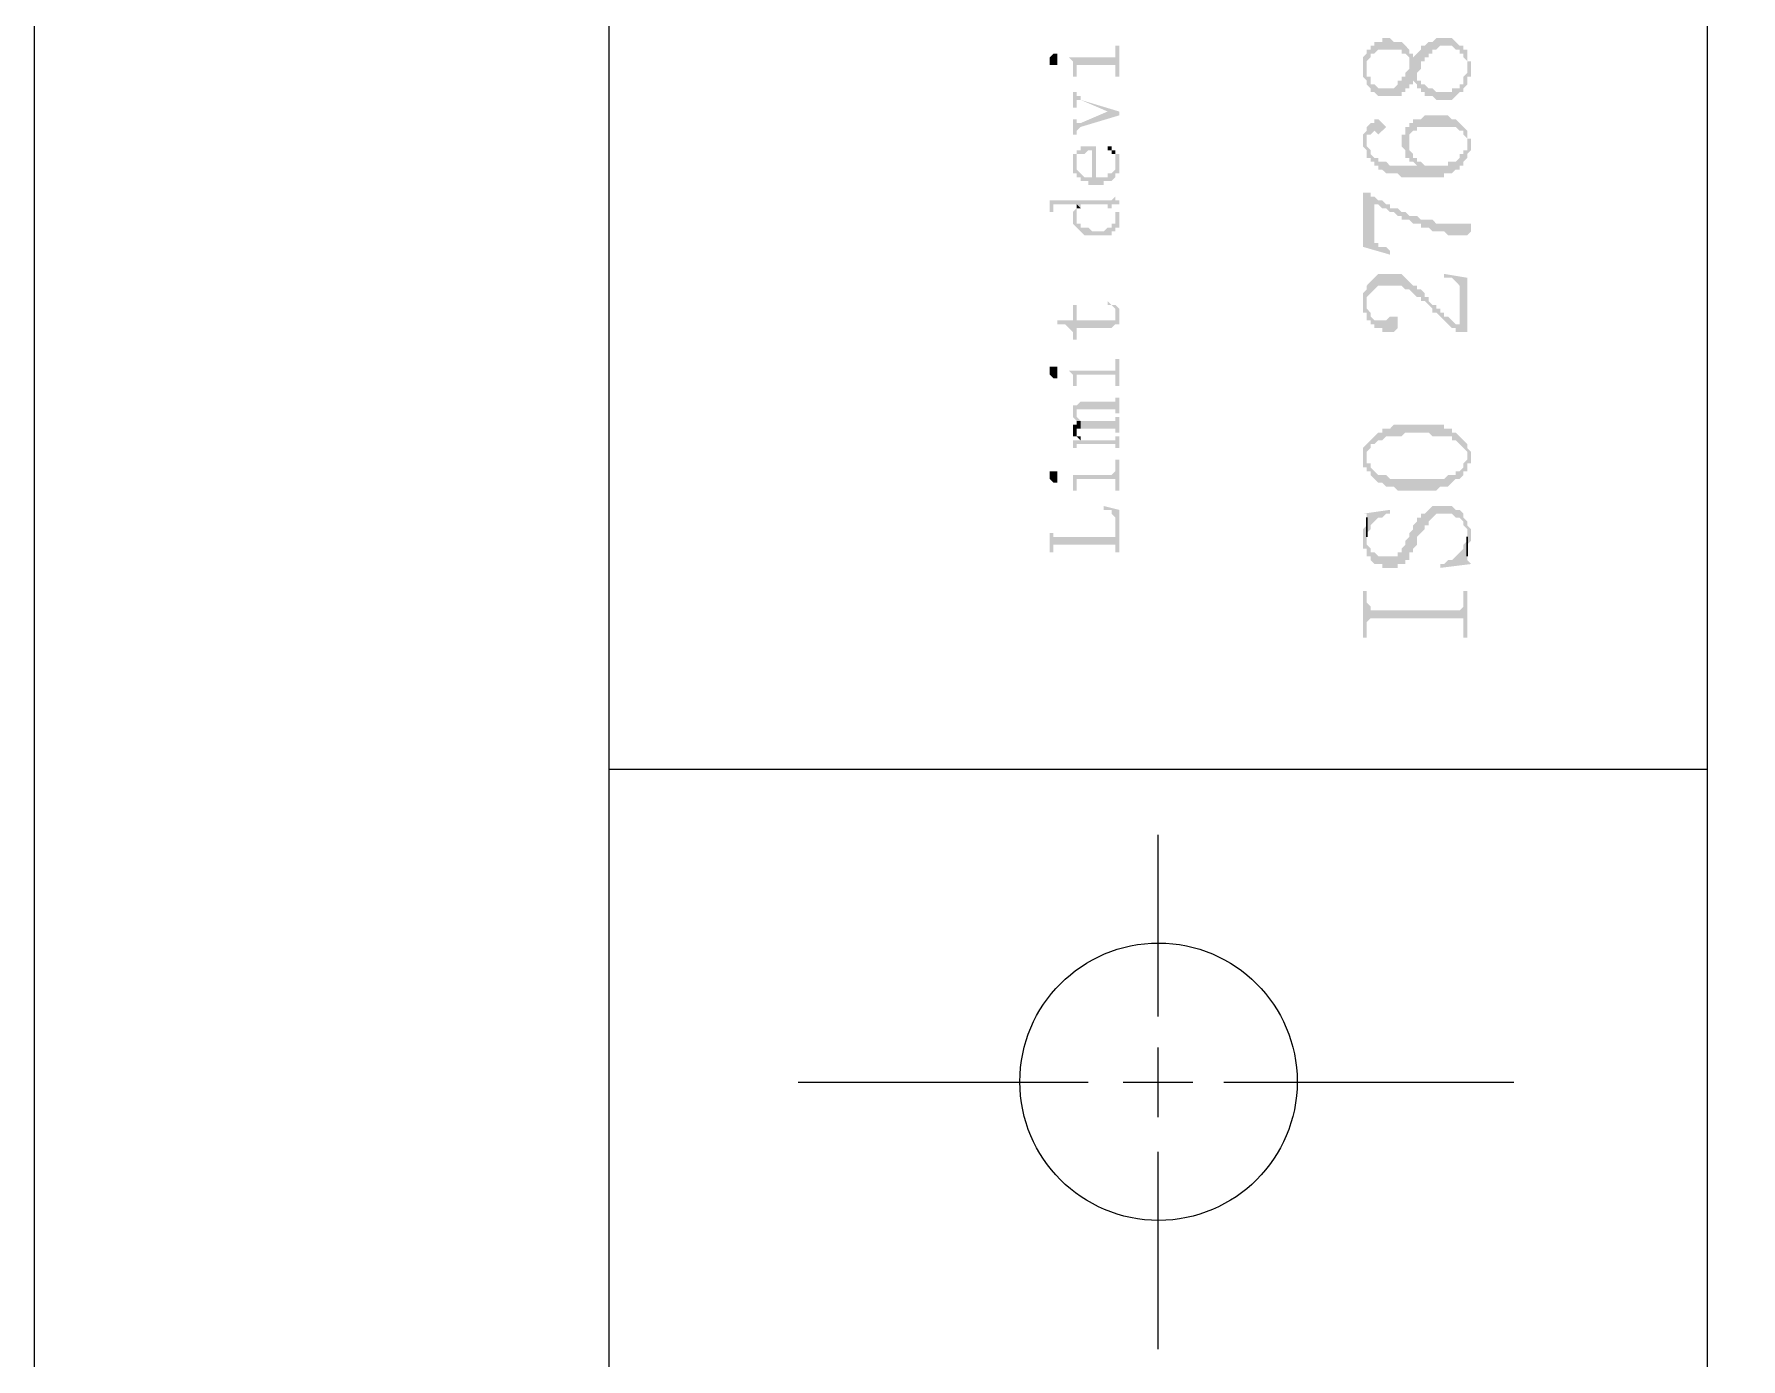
# Model space of a CAD drawing. Header units: millimetres. Extents: x 7018 to 13530, y 4187 to 5692.
# Drawn here: x 10296.11 to 10316.03, y 5137.25 to 5152.71 of the extents above; entities that cross this region are included whole.
import ezdxf

# ---------------------------------------------------------------- set-up
doc = ezdxf.new("R2010")
doc.units = ezdxf.units.MM

msp = doc.modelspace()

# ---------------------------------------------------------------- hatches: boundary and pattern name
at = {"transparency": 33554559}
for points in [[(10308.191, 5152.44), (10308.191, 5152.44), (10308.236, 5152.395), (10308.236, 5152.35), (10308.236, 5152.305), (10308.236, 5152.215), (10308.281, 5152.215), (10308.281, 5152.35), (10308.732, 5152.35), (10308.732, 5152.215), (10308.777, 5152.215), (10308.777, 5152.576), (10308.732, 5152.576), (10308.732, 5152.485), (10308.732, 5152.44), (10308.687, 5152.44)], [(10311.621, 5152.305), (10311.621, 5152.215), (10311.666, 5152.169), (10311.666, 5152.124), (10311.666, 5152.124), (10311.711, 5152.079), (10311.711, 5152.034), (10311.756, 5152.034), (10311.801, 5151.989), (10312.072, 5151.989), (10312.072, 5152.034), (10312.117, 5152.034), (10312.117, 5152.079), (10312.162, 5152.079), (10312.162, 5152.124), (10312.207, 5152.124), (10312.207, 5152.169), (10312.207, 5152.169), (10312.253, 5152.124), (10312.253, 5152.26), (10312.253, 5152.26), (10312.298, 5152.305), (10312.298, 5152.395), (10312.343, 5152.395), (10312.343, 5152.44), (10312.388, 5152.44), (10312.388, 5152.485), (10312.433, 5152.485), (10312.433, 5152.53), (10312.478, 5152.53), (10312.523, 5152.576), (10312.659, 5152.576), (10312.704, 5152.53), (10312.749, 5152.53), (10312.749, 5152.485), (10312.794, 5152.485), (10312.794, 5152.44), (10312.794, 5152.44), (10312.839, 5152.395), (10312.839, 5152.124), (10312.839, 5152.215), (10312.884, 5152.215), (10312.884, 5152.395), (10312.839, 5152.395), (10312.839, 5152.53), (10312.794, 5152.53), (10312.794, 5152.576), (10312.749, 5152.576), (10312.704, 5152.621), (10312.704, 5152.621), (10312.659, 5152.666), (10312.478, 5152.666), (10312.433, 5152.621), (10312.388, 5152.621), (10312.343, 5152.576), (10312.298, 5152.576), (10312.298, 5152.53), (10312.253, 5152.485), (10312.253, 5152.485), (10312.207, 5152.44), (10312.207, 5152.485), (10312.162, 5152.395), (10312.162, 5152.35), (10312.162, 5152.305), (10312.117, 5152.26), (10312.117, 5152.215), (10312.072, 5152.215), (10312.072, 5152.169), (10312.027, 5152.169), (10312.027, 5152.124), (10311.982, 5152.079), (10311.801, 5152.079), (10311.756, 5152.124), (10311.711, 5152.124), (10311.711, 5152.215), (10311.666, 5152.215), (10311.666, 5152.485), (10311.666, 5152.485), (10311.621, 5152.44), (10311.621, 5152.35)], [(10311.666, 5152.485), (10311.666, 5152.305), (10311.666, 5152.395), (10311.711, 5152.44), (10311.711, 5152.485), (10311.756, 5152.485), (10311.801, 5152.53), (10312.072, 5152.53), (10312.072, 5152.485), (10312.117, 5152.485), (10312.162, 5152.44), (10312.162, 5152.395), (10312.162, 5152.395), (10312.207, 5152.485), (10312.162, 5152.485), (10312.162, 5152.53), (10312.117, 5152.576), (10312.117, 5152.576), (10312.072, 5152.621), (10311.982, 5152.621), (10311.937, 5152.666), (10311.846, 5152.666), (10311.846, 5152.621), (10311.756, 5152.621), (10311.756, 5152.576), (10311.711, 5152.576), (10311.711, 5152.53), (10311.666, 5152.53)], [(10307.965, 5152.395), (10307.965, 5152.35), (10308.055, 5152.35), (10308.055, 5152.395), (10308.055, 5152.44), (10308.055, 5152.485), (10308.01, 5152.485), (10307.965, 5152.44), (10307.965, 5152.44)], [(10312.253, 5152.124), (10312.253, 5152.079), (10312.298, 5152.079), (10312.298, 5152.034), (10312.343, 5152.034), (10312.343, 5151.989), (10312.433, 5151.989), (10312.478, 5151.944), (10312.659, 5151.944), (10312.704, 5151.989), (10312.704, 5151.989), (10312.749, 5152.034), (10312.794, 5152.034), (10312.794, 5152.079), (10312.794, 5152.079), (10312.839, 5152.124), (10312.839, 5152.305), (10312.839, 5152.26), (10312.839, 5152.26), (10312.794, 5152.215), (10312.794, 5152.124), (10312.749, 5152.124), (10312.749, 5152.079), (10312.659, 5152.079), (10312.659, 5152.034), (10312.478, 5152.034), (10312.433, 5152.079), (10312.388, 5152.079), (10312.343, 5152.124), (10312.298, 5152.124), (10312.298, 5152.169), (10312.253, 5152.169), (10312.253, 5152.215)], [(10308.236, 5152.034), (10308.236, 5151.853), (10308.281, 5151.853), (10308.281, 5151.899), (10308.281, 5151.944), (10308.326, 5151.944), (10308.642, 5151.808), (10308.642, 5151.808), (10308.777, 5151.763), (10308.777, 5151.808), (10308.326, 5151.944), (10308.326, 5151.989), (10308.281, 5151.989), (10308.281, 5152.034), (10308.281, 5152.034)], [(10308.236, 5151.718), (10308.236, 5151.538), (10308.281, 5151.538), (10308.281, 5151.583), (10308.281, 5151.583), (10308.326, 5151.628), (10308.777, 5151.763), (10308.642, 5151.808), (10308.326, 5151.673), (10308.281, 5151.673), (10308.281, 5151.718), (10308.281, 5151.718)], [(10312.072, 5151.447), (10312.072, 5151.402), (10312.072, 5151.402), (10312.117, 5151.357), (10312.117, 5151.267), (10312.162, 5151.267), (10312.162, 5151.492), (10312.162, 5151.538), (10312.207, 5151.583), (10312.253, 5151.583), (10312.253, 5151.628), (10312.704, 5151.628), (10312.749, 5151.583), (10312.794, 5151.583), (10312.794, 5151.538), (10312.839, 5151.492), (10312.839, 5151.447), (10312.839, 5151.267), (10312.839, 5151.312), (10312.884, 5151.357), (10312.884, 5151.402), (10312.884, 5151.492), (10312.839, 5151.492), (10312.839, 5151.583), (10312.794, 5151.628), (10312.794, 5151.628), (10312.749, 5151.673), (10312.749, 5151.673), (10312.704, 5151.718), (10312.659, 5151.718), (10312.614, 5151.763), (10312.343, 5151.763), (10312.298, 5151.718), (10312.207, 5151.718), (10312.207, 5151.673), (10312.162, 5151.673), (10312.162, 5151.628), (10312.117, 5151.628), (10312.117, 5151.538), (10312.072, 5151.538), (10312.072, 5151.492)], [(10311.621, 5151.492), (10311.621, 5151.402), (10311.621, 5151.402), (10311.666, 5151.357), (10311.666, 5151.267), (10311.711, 5151.267), (10311.711, 5151.222), (10311.756, 5151.222), (10311.756, 5151.176), (10311.801, 5151.176), (10311.801, 5151.131), (10311.846, 5151.131), (10311.892, 5151.086), (10312.027, 5151.086), (10312.072, 5151.041), (10312.569, 5151.041), (10312.569, 5151.086), (10312.659, 5151.086), (10312.704, 5151.131), (10312.749, 5151.131), (10312.749, 5151.176), (10312.794, 5151.176), (10312.794, 5151.222), (10312.839, 5151.267), (10312.839, 5151.447), (10312.839, 5151.357), (10312.794, 5151.357), (10312.794, 5151.312), (10312.749, 5151.312), (10312.749, 5151.267), (10312.704, 5151.222), (10312.614, 5151.222), (10312.614, 5151.176), (10312.343, 5151.176), (10312.298, 5151.222), (10312.253, 5151.176), (10311.937, 5151.176), (10311.892, 5151.222), (10311.801, 5151.222), (10311.801, 5151.267), (10311.756, 5151.267), (10311.711, 5151.312), (10311.711, 5151.357), (10311.666, 5151.402), (10311.666, 5151.447), (10311.666, 5151.628), (10311.666, 5151.583), (10311.621, 5151.538), (10311.621, 5151.538)], [(10311.666, 5151.628), (10311.666, 5151.447), (10311.666, 5151.538), (10311.711, 5151.538), (10311.756, 5151.583), (10311.756, 5151.583), (10311.801, 5151.538), (10311.801, 5151.538), (10311.846, 5151.583), (10311.846, 5151.583), (10311.892, 5151.628), (10311.846, 5151.673), (10311.846, 5151.673), (10311.801, 5151.718), (10311.756, 5151.718), (10311.756, 5151.673), (10311.711, 5151.673)], [(10308.236, 5151.312), (10308.281, 5151.222), (10308.281, 5151.267), (10308.281, 5151.312), (10308.371, 5151.312), (10308.416, 5151.357), (10308.461, 5151.357), (10308.461, 5150.951), (10308.597, 5150.951), (10308.597, 5150.996), (10308.687, 5150.996), (10308.732, 5151.041), (10308.732, 5151.086), (10308.777, 5151.086), (10308.777, 5151.131), (10308.777, 5151.176), (10308.777, 5151.222), (10308.777, 5151.267), (10308.777, 5151.312), (10308.732, 5151.312), (10308.732, 5151.222), (10308.732, 5151.176), (10308.732, 5151.131), (10308.732, 5151.131), (10308.687, 5151.086), (10308.642, 5151.086), (10308.642, 5151.041), (10308.507, 5151.041), (10308.507, 5151.402), (10308.326, 5151.402), (10308.326, 5151.357), (10308.281, 5151.357), (10308.281, 5151.312), (10308.281, 5151.312)], [(10308.642, 5151.402), (10308.642, 5151.357), (10308.687, 5151.357), (10308.687, 5151.312), (10308.732, 5151.312), (10308.732, 5151.267), (10308.732, 5151.222), (10308.732, 5151.357), (10308.687, 5151.357), (10308.687, 5151.402)], [(10312.162, 5151.267), (10312.162, 5151.222), (10312.207, 5151.222), (10312.253, 5151.176), (10312.253, 5151.176), (10312.298, 5151.222), (10312.253, 5151.222), (10312.253, 5151.267), (10312.207, 5151.267), (10312.207, 5151.312), (10312.207, 5151.312), (10312.162, 5151.357), (10312.162, 5151.447)], [(10308.236, 5151.176), (10308.236, 5151.131), (10308.236, 5151.086), (10308.281, 5151.086), (10308.281, 5151.041), (10308.326, 5151.041), (10308.326, 5150.996), (10308.416, 5150.996), (10308.416, 5150.951), (10308.461, 5150.951), (10308.461, 5151.041), (10308.371, 5151.041), (10308.326, 5151.086), (10308.326, 5151.086), (10308.281, 5151.131), (10308.281, 5151.222), (10308.236, 5151.312), (10308.236, 5151.267), (10308.236, 5151.222)], [(10307.92, 5150.77), (10307.965, 5150.77), (10307.965, 5150.725), (10307.965, 5150.635), (10308.01, 5150.635), (10308.01, 5150.68), (10308.01, 5150.725), (10308.281, 5150.725), (10308.326, 5150.68), (10308.326, 5150.725), (10308.642, 5150.725), (10308.642, 5150.68), (10308.687, 5150.68), (10308.687, 5150.725), (10308.777, 5150.725), (10308.777, 5150.77), (10308.732, 5150.77), (10308.732, 5150.815), (10308.732, 5150.861), (10308.732, 5150.815), (10308.732, 5150.815), (10308.687, 5150.77), (10308.687, 5150.77)], [(10311.621, 5150.861), (10311.621, 5150.229), (10311.937, 5150.138), (10311.937, 5150.184), (10311.937, 5150.184), (10311.892, 5150.229), (10311.801, 5150.229), (10311.801, 5150.274), (10311.756, 5150.274), (10311.756, 5150.725), (10311.711, 5150.815), (10311.711, 5150.861)], [(10311.711, 5150.815), (10311.756, 5150.725), (10311.801, 5150.725), (10311.846, 5150.68), (10311.892, 5150.68), (10311.937, 5150.635), (10311.982, 5150.635), (10312.027, 5150.59), (10312.072, 5150.59), (10312.072, 5150.545), (10312.162, 5150.545), (10312.207, 5150.499), (10312.298, 5150.499), (10312.298, 5150.454), (10312.388, 5150.454), (10312.433, 5150.409), (10312.569, 5150.409), (10312.614, 5150.364), (10312.839, 5150.364), (10312.884, 5150.409), (10312.884, 5150.499), (10312.478, 5150.499), (10312.433, 5150.545), (10312.298, 5150.545), (10312.253, 5150.59), (10312.162, 5150.59), (10312.117, 5150.635), (10312.072, 5150.635), (10312.027, 5150.68), (10311.937, 5150.68), (10311.937, 5150.725), (10311.892, 5150.725), (10311.846, 5150.77), (10311.801, 5150.77), (10311.756, 5150.815)], [(10308.236, 5150.59), (10308.236, 5150.545), (10308.236, 5150.499), (10308.236, 5150.499), (10308.281, 5150.454), (10308.281, 5150.454), (10308.326, 5150.409), (10308.326, 5150.409), (10308.371, 5150.364), (10308.687, 5150.364), (10308.687, 5150.409), (10308.732, 5150.409), (10308.732, 5150.59), (10308.732, 5150.545), (10308.732, 5150.499), (10308.687, 5150.499), (10308.687, 5150.454), (10308.642, 5150.454), (10308.597, 5150.409), (10308.461, 5150.409), (10308.416, 5150.454), (10308.326, 5150.454), (10308.326, 5150.499), (10308.281, 5150.499), (10308.281, 5150.545), (10308.281, 5150.68), (10308.236, 5150.635)], [(10308.281, 5150.68), (10308.281, 5150.59), (10308.281, 5150.635), (10308.281, 5150.68), (10308.326, 5150.68), (10308.281, 5150.725)], [(10308.687, 5150.68), (10308.732, 5150.68), (10308.732, 5150.635), (10308.732, 5150.59), (10308.732, 5150.454), (10308.777, 5150.454), (10308.777, 5150.499), (10308.777, 5150.545), (10308.777, 5150.59), (10308.777, 5150.635), (10308.732, 5150.635), (10308.732, 5150.68), (10308.687, 5150.68), (10308.687, 5150.725)], [(10311.621, 5149.597), (10311.621, 5149.461), (10311.666, 5149.461), (10311.666, 5149.416), (10311.666, 5149.597), (10311.666, 5149.642), (10311.711, 5149.687), (10311.711, 5149.687), (10311.756, 5149.732), (10311.756, 5149.732), (10311.801, 5149.777), (10312.072, 5149.777), (10312.117, 5149.732), (10312.162, 5149.732), (10312.207, 5149.687), (10312.207, 5149.687), (10312.253, 5149.642), (10312.298, 5149.642), (10312.298, 5149.597), (10312.343, 5149.597), (10312.388, 5149.552), (10312.388, 5149.552), (10312.433, 5149.507), (10312.433, 5149.461), (10312.478, 5149.461), (10312.523, 5149.416), (10312.523, 5149.416), (10312.569, 5149.371), (10312.569, 5149.371), (10312.614, 5149.326), (10312.614, 5149.326), (10312.659, 5149.281), (10312.704, 5149.281), (10312.704, 5149.236), (10312.749, 5149.236), (10312.749, 5149.326), (10312.704, 5149.326), (10312.659, 5149.371), (10312.614, 5149.416), (10312.569, 5149.416), (10312.569, 5149.461), (10312.523, 5149.461), (10312.523, 5149.507), (10312.478, 5149.507), (10312.478, 5149.552), (10312.433, 5149.552), (10312.388, 5149.597), (10312.388, 5149.642), (10312.343, 5149.642), (10312.343, 5149.687), (10312.298, 5149.732), (10312.253, 5149.732), (10312.253, 5149.777), (10312.207, 5149.777), (10312.162, 5149.823), (10312.162, 5149.823), (10312.117, 5149.868), (10312.117, 5149.868), (10312.072, 5149.913), (10311.801, 5149.913), (10311.756, 5149.868), (10311.756, 5149.868), (10311.711, 5149.823), (10311.711, 5149.823), (10311.666, 5149.777), (10311.666, 5149.732), (10311.621, 5149.687), (10311.621, 5149.642), (10311.621, 5149.642)], [(10312.569, 5149.913), (10312.569, 5149.868), (10312.659, 5149.868), (10312.704, 5149.823), (10312.704, 5149.823), (10312.749, 5149.777), (10312.749, 5149.236), (10312.839, 5149.236), (10312.839, 5149.868)], [(10308.055, 5149.371), (10308.055, 5149.326), (10308.146, 5149.326), (10308.191, 5149.281), (10308.191, 5149.281), (10308.236, 5149.236), (10308.236, 5149.191), (10308.236, 5149.146), (10308.281, 5149.146), (10308.281, 5149.281), (10308.687, 5149.281), (10308.732, 5149.326), (10308.777, 5149.326), (10308.732, 5149.461), (10308.732, 5149.416), (10308.732, 5149.371), (10308.281, 5149.371), (10308.281, 5149.552), (10308.236, 5149.552), (10308.236, 5149.371)], [(10308.642, 5149.552), (10308.687, 5149.552), (10308.732, 5149.507), (10308.732, 5149.461), (10308.732, 5149.461), (10308.777, 5149.326), (10308.777, 5149.371), (10308.777, 5149.416), (10308.777, 5149.461), (10308.777, 5149.507), (10308.777, 5149.507), (10308.732, 5149.552), (10308.687, 5149.552), (10308.642, 5149.597), (10308.642, 5149.597)], [(10311.666, 5149.416), (10311.666, 5149.371), (10311.711, 5149.371), (10311.711, 5149.326), (10311.756, 5149.326), (10311.756, 5149.281), (10311.846, 5149.281), (10311.846, 5149.236), (10311.982, 5149.236), (10312.027, 5149.281), (10312.027, 5149.371), (10312.027, 5149.416), (10311.937, 5149.416), (10311.892, 5149.371), (10311.756, 5149.371), (10311.711, 5149.416), (10311.711, 5149.461), (10311.666, 5149.507), (10311.666, 5149.552)], [(10307.965, 5148.784), (10307.965, 5148.739), (10307.965, 5148.739), (10308.01, 5148.694), (10308.055, 5148.694), (10308.055, 5148.739), (10308.055, 5148.784), (10308.055, 5148.83), (10307.965, 5148.83)], [(10308.191, 5148.784), (10308.191, 5148.784), (10308.236, 5148.739), (10308.236, 5148.694), (10308.236, 5148.649), (10308.236, 5148.604), (10308.281, 5148.604), (10308.281, 5148.694), (10308.281, 5148.739), (10308.732, 5148.739), (10308.732, 5148.694), (10308.732, 5148.604), (10308.777, 5148.604), (10308.777, 5148.92), (10308.732, 5148.92), (10308.732, 5148.83), (10308.732, 5148.784), (10308.687, 5148.784)], [(10308.236, 5148.288), (10308.236, 5148.243), (10308.236, 5148.243), (10308.281, 5148.198), (10308.326, 5148.198), (10308.326, 5148.107), (10308.732, 5148.107), (10308.732, 5148.062), (10308.777, 5148.062), (10308.777, 5148.243), (10308.732, 5148.243), (10308.732, 5148.198), (10308.326, 5148.198), (10308.281, 5148.243), (10308.281, 5148.288), (10308.281, 5148.378), (10308.236, 5148.378), (10308.236, 5148.333)], [(10308.281, 5148.378), (10308.281, 5148.288), (10308.281, 5148.333), (10308.732, 5148.333), (10308.732, 5148.288), (10308.777, 5148.288), (10308.777, 5148.469), (10308.732, 5148.469), (10308.732, 5148.423), (10308.326, 5148.423)], [(10308.236, 5148.107), (10308.236, 5148.062), (10308.236, 5148.017), (10308.281, 5148.017), (10308.281, 5148.107), (10308.326, 5148.107), (10308.326, 5148.198), (10308.281, 5148.198), (10308.281, 5148.153), (10308.236, 5148.153)], [(10311.666, 5147.927), (10311.666, 5147.792), (10311.666, 5147.837), (10311.666, 5147.837), (10311.711, 5147.882), (10311.711, 5147.927), (10311.756, 5147.927), (10311.801, 5147.972), (10311.846, 5147.972), (10311.892, 5148.017), (10312.072, 5148.017), (10312.117, 5148.062), (10312.388, 5148.062), (10312.433, 5148.017), (10312.659, 5148.017), (10312.659, 5147.972), (10312.704, 5147.972), (10312.749, 5147.927), (10312.749, 5147.927), (10312.794, 5147.882), (10312.794, 5147.882), (10312.839, 5147.837), (10312.839, 5147.792), (10312.839, 5147.927), (10312.794, 5147.972), (10312.794, 5147.972), (10312.749, 5148.017), (10312.749, 5148.017), (10312.704, 5148.062), (10312.659, 5148.062), (10312.659, 5148.107), (10312.569, 5148.107), (10312.569, 5148.153), (10311.982, 5148.153), (10311.937, 5148.107), (10311.846, 5148.107), (10311.846, 5148.062), (10311.801, 5148.062), (10311.756, 5148.017), (10311.756, 5148.017), (10311.711, 5147.972), (10311.711, 5147.972)], [(10308.236, 5147.972), (10308.236, 5147.927), (10308.236, 5147.882), (10308.281, 5147.882), (10308.281, 5147.927), (10308.732, 5147.927), (10308.732, 5147.882), (10308.777, 5147.882), (10308.777, 5148.017), (10308.732, 5148.017), (10308.732, 5147.972), (10308.326, 5147.972), (10308.326, 5148.017), (10308.326, 5147.972)], [(10308.281, 5148.017), (10308.281, 5148.017), (10308.326, 5147.972), (10308.326, 5148.017), (10308.281, 5148.017), (10308.281, 5148.062), (10308.281, 5148.062)], [(10311.621, 5147.792), (10311.621, 5147.656), (10311.666, 5147.656), (10311.666, 5147.611), (10311.711, 5147.611), (10311.711, 5147.566), (10311.756, 5147.521), (10311.756, 5147.521), (10311.801, 5147.476), (10311.846, 5147.476), (10311.892, 5147.431), (10311.982, 5147.431), (10312.027, 5147.385), (10312.478, 5147.385), (10312.523, 5147.431), (10312.614, 5147.431), (10312.659, 5147.476), (10312.659, 5147.476), (10312.704, 5147.521), (10312.749, 5147.521), (10312.794, 5147.566), (10312.794, 5147.611), (10312.839, 5147.611), (10312.839, 5147.701), (10312.884, 5147.701), (10312.884, 5147.792), (10312.884, 5147.837), (10312.839, 5147.882), (10312.839, 5147.927), (10312.839, 5147.792), (10312.839, 5147.746), (10312.794, 5147.701), (10312.794, 5147.656), (10312.749, 5147.611), (10312.704, 5147.611), (10312.704, 5147.566), (10312.614, 5147.566), (10312.569, 5147.521), (10311.937, 5147.521), (10311.892, 5147.566), (10311.801, 5147.566), (10311.756, 5147.611), (10311.756, 5147.611), (10311.711, 5147.656), (10311.711, 5147.701), (10311.666, 5147.701), (10311.666, 5147.927), (10311.666, 5147.927), (10311.621, 5147.882)], [(10307.965, 5147.566), (10307.965, 5147.521), (10307.965, 5147.521), (10308.01, 5147.476), (10308.055, 5147.476), (10308.055, 5147.521), (10308.055, 5147.566), (10308.055, 5147.611), (10307.965, 5147.611)], [(10308.191, 5147.566), (10308.236, 5147.566), (10308.236, 5147.521), (10308.236, 5147.476), (10308.236, 5147.431), (10308.236, 5147.385), (10308.281, 5147.385), (10308.281, 5147.476), (10308.281, 5147.521), (10308.732, 5147.521), (10308.732, 5147.385), (10308.777, 5147.385), (10308.777, 5147.746), (10308.732, 5147.746), (10308.732, 5147.611), (10308.732, 5147.611), (10308.687, 5147.566)], [(10308.597, 5147.205), (10308.597, 5147.16), (10308.687, 5147.16), (10308.687, 5147.115), (10308.687, 5147.115), (10308.732, 5147.069), (10308.732, 5146.663), (10308.777, 5146.663), (10308.777, 5147.16)], [(10311.621, 5146.844), (10311.621, 5146.708), (10311.666, 5146.708), (10311.666, 5146.618), (10311.711, 5146.618), (10311.711, 5146.573), (10311.711, 5146.573), (10311.756, 5146.528), (10311.846, 5146.528), (10311.846, 5146.483), (10312.027, 5146.483), (10312.027, 5146.528), (10312.117, 5146.528), (10312.117, 5146.573), (10312.162, 5146.573), (10312.162, 5146.663), (10312.207, 5146.663), (10312.207, 5146.708), (10312.253, 5146.754), (10312.253, 5146.844), (10312.298, 5146.889), (10312.298, 5146.889), (10312.343, 5146.934), (10312.343, 5146.979), (10312.388, 5146.979), (10312.388, 5147.024), (10312.388, 5147.024), (10312.433, 5147.069), (10312.433, 5147.069), (10312.478, 5147.115), (10312.659, 5147.115), (10312.704, 5147.069), (10312.749, 5147.069), (10312.794, 5147.024), (10312.794, 5146.979), (10312.839, 5146.934), (10312.839, 5146.708), (10312.839, 5146.754), (10312.884, 5146.799), (10312.884, 5146.844), (10312.884, 5146.934), (10312.839, 5146.979), (10312.839, 5147.024), (10312.839, 5147.024), (10312.794, 5147.069), (10312.794, 5147.115), (10312.794, 5147.115), (10312.749, 5147.16), (10312.704, 5147.16), (10312.659, 5147.205), (10312.433, 5147.205), (10312.388, 5147.16), (10312.388, 5147.16), (10312.343, 5147.115), (10312.298, 5147.115), (10312.298, 5147.069), (10312.253, 5147.069), (10312.253, 5147.024), (10312.207, 5146.979), (10312.207, 5146.934), (10312.162, 5146.889), (10312.162, 5146.844), (10312.117, 5146.799), (10312.117, 5146.754), (10312.072, 5146.708), (10312.072, 5146.663), (10312.027, 5146.663), (10312.027, 5146.618), (10311.801, 5146.618), (10311.756, 5146.663), (10311.711, 5146.663), (10311.711, 5146.708), (10311.711, 5146.708), (10311.666, 5146.754), (10311.666, 5147.024), (10311.666, 5146.979), (10311.621, 5146.934), (10311.621, 5146.889), (10311.621, 5146.889)], [(10311.621, 5147.115), (10311.666, 5147.115), (10311.666, 5146.889), (10311.711, 5146.934), (10311.711, 5146.979), (10311.711, 5146.979), (10311.756, 5147.024), (10311.756, 5147.024), (10311.801, 5147.069), (10311.846, 5147.069), (10311.892, 5147.115), (10311.937, 5147.115), (10311.937, 5147.16)], [(10307.965, 5146.889), (10307.965, 5146.663), (10308.01, 5146.663), (10308.01, 5146.708), (10308.01, 5146.754), (10308.732, 5146.754), (10308.732, 5146.708), (10308.732, 5146.889), (10308.732, 5146.844), (10308.01, 5146.844), (10308.01, 5146.889), (10308.01, 5146.889)], [(10312.523, 5146.528), (10312.523, 5146.483), (10312.884, 5146.528), (10312.839, 5146.573), (10312.839, 5146.618), (10312.839, 5146.799), (10312.794, 5146.754), (10312.794, 5146.708), (10312.794, 5146.708), (10312.749, 5146.663), (10312.749, 5146.663), (10312.704, 5146.618), (10312.704, 5146.618), (10312.659, 5146.573), (10312.614, 5146.573), (10312.569, 5146.528)], [(10311.621, 5146.212), (10311.621, 5145.67), (10311.666, 5145.67), (10311.666, 5145.851), (10311.711, 5145.896), (10312.794, 5145.896), (10312.794, 5145.67), (10312.839, 5145.67), (10312.839, 5146.212), (10312.794, 5146.212), (10312.794, 5146.077), (10312.794, 5146.031), (10312.794, 5146.031), (10312.749, 5145.986), (10311.711, 5145.986), (10311.711, 5146.031), (10311.711, 5146.031), (10311.666, 5146.077), (10311.666, 5146.212)]]:
    msp.add_hatch(color=256, dxfattribs=at).paths.add_polyline_path(points)

# ---------------------------------------------------------------- linework, layer by layer
msp.add_line((10302.82, 5242.873), (10302.82, 4956.132))
for points in [[(10716.113, 4951.873), (10716.113, 5248.873), (10296.113, 5248.873), (10296.113, 4951.873)], [(10311.666, 5147.024), (10311.666, 5146.844), (10311.666, 5146.889), (10311.666, 5147.069), (10311.666, 5147.069)], [(10312.839, 5146.799), (10312.839, 5146.618), (10312.839, 5146.844), (10312.839, 5146.844)]]:
    msp.add_lwpolyline(points, close=True)
for points in [[(10315.637, 5242.873), (10315.637, 4956.132)], [(10302.82, 5144.136), (10315.637, 5144.136)], [(10309.229, 5143.369), (10309.229, 5141.247)], [(10309.229, 5140.886), (10309.229, 5140.074)], [(10305.031, 5140.48), (10308.416, 5140.48)], [(10308.823, 5140.48), (10309.635, 5140.48)], [(10309.996, 5140.48), (10313.381, 5140.48)], [(10309.229, 5139.668), (10309.229, 5137.366)]]:
    msp.add_lwpolyline(points)
msp.add_circle((10309.236, 5140.487), 1.618)

doc.saveas('drawing.dxf')
